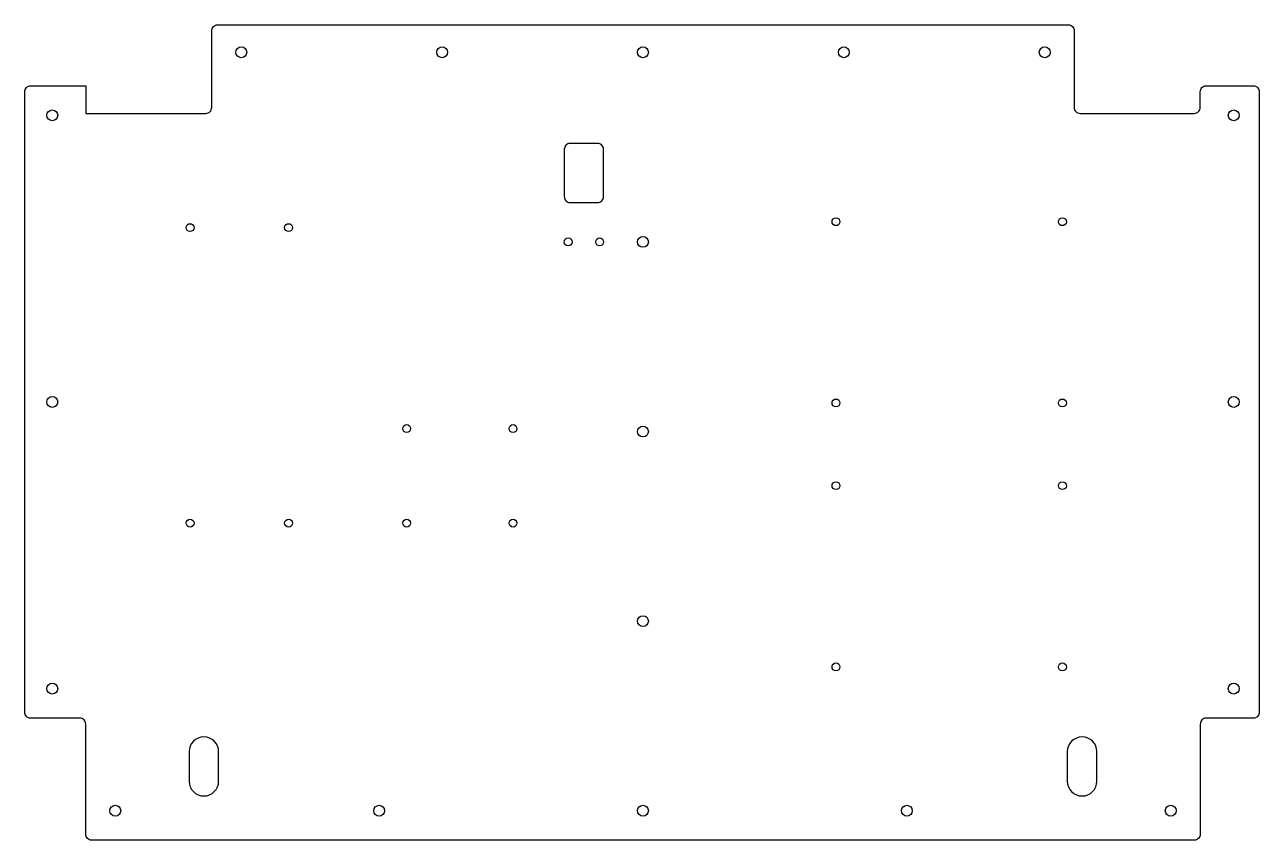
# Model space of a CAD drawing. Header units: millimetres. Extents: x -14 to 613, y 0 to 414.
import ezdxf

# ---------------------------------------------------------------- set-up
doc = ezdxf.new("R2010")
doc.units = ezdxf.units.MM
doc.layers.get('0').update_dxf_attribs({"linetype": 'CONTINUOUS'})

msp = doc.modelspace()

# ---------------------------------------------------------------- linework, layer by layer
for points in [[(613, 65, -0.414214), (610, 62), (586, 62, 0.414214), (583, 59), (583, 3, -0.414214), (580, 0), (20, 0, -0.414214), (17, 3), (17, 59, 0.414214), (14, 62), (-11, 62, -0.414214), (-14, 65), (-14, 380, -0.414214), (-11, 383), (17, 383), (17, 369), (78, 369, 0.414214), (81, 372), (81, 411, -0.414214), (84, 414), (516, 414, -0.414214), (519, 411), (519, 372, 0.414214), (522, 369), (580, 369, 0.414214), (583, 372), (583, 380, -0.414214), (586, 383), (610, 383, -0.414214), (613, 380)], [(260, 350.75), (260, 326.75, 0.414214), (263, 323.75), (277, 323.75, 0.414214), (280, 326.75), (280, 350.75, 0.414214), (277, 353.75), (263, 353.75, 0.414214)], [(69.5, 45), (69.5, 30, 1), (84.5, 30), (84.5, 45, 1)], [(530.5, 30), (530.5, 45, 1), (515.5, 45), (515.5, 30, 1)]]:
    msp.add_lwpolyline(points, format="xyb", close=True)
for centre, radius in [((96, 400), 2.75), ((198, 400), 2.75), ((300, 400), 2.75), ((402, 400), 2.75), ((504, 400), 2.75), ((0, 368), 2.75), ((600, 368), 2.75), ((398, 314), 2), ((513, 314), 2), ((70, 311), 2), ((120, 311), 2), ((262, 303.75), 2), ((278, 303.75), 2), ((300, 303.75), 2.75), ((0, 222.5), 2.75), ((398, 222), 2), ((513, 222), 2), ((600, 222.5), 2.75), ((180, 209), 2), ((234, 209), 2), ((300, 207.5), 2.75), ((398, 180), 2), ((513, 180), 2), ((70, 161), 2), ((120, 161), 2), ((180, 161), 2), ((234, 161), 2), ((300, 111.25), 2.75), ((398, 88), 2), ((513, 88), 2), ((0, 77), 2.75), ((600, 77), 2.75), ((32, 15), 2.75), ((166, 15), 2.75), ((300, 15), 2.75), ((434, 15), 2.75), ((568, 15), 2.75)]:
    msp.add_circle(centre, radius)

doc.saveas('drawing.dxf')
